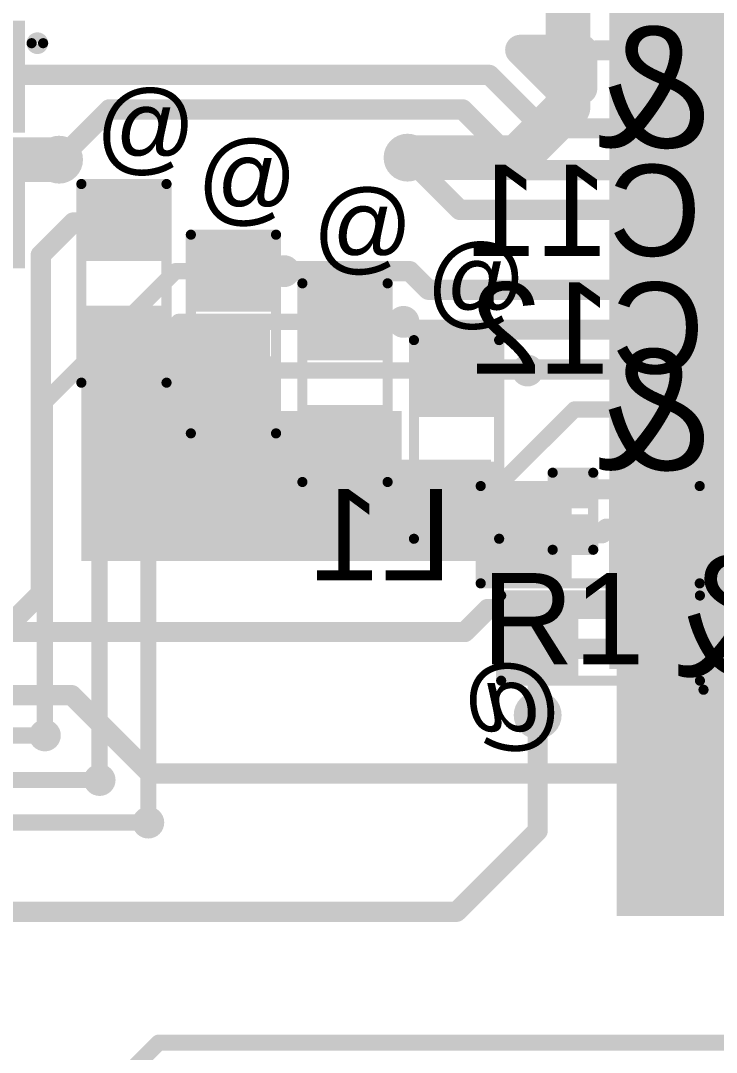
# Model space of a CAD drawing. Header units: millimetres. Extents: x -0.27 to 3.22, y -0.27 to 1.91.
# Drawn here: x 0.699 to 1.042, y 0.947 to 1.456 of the extents above; entities that cross this region are included whole.
import ezdxf

# ---------------------------------------------------------------- set-up
doc = ezdxf.new("R2010")
doc.units = ezdxf.units.MM
doc.header["$MEASUREMENT"] = 0
for name, color, linetype in [('BottomLayer', 5, 'Continuous'), ('BottomOverlay', 54, 'Continuous'), ('BottomPaste', 16, 'Continuous'), ('BottomSolder', 6, 'Continuous'), ('TopLayer', 1, 'Continuous'), ('TopOverlay', 2, 'Continuous'), ('TopPaste', 8, 'Continuous'), ('TopSolder', 216, 'Continuous'), ('ViaHoleLayer', 16, 'Continuous')]:
    doc.layers.add(name, color=color, linetype=linetype)
doc.styles.add('Arial', font='', dxfattribs={"height": 0.2})
doc.styles.get('Arial').set_extended_font_data('Arial')

# ---------------------------------------------------------------- blocks, each defined once
blk = doc.blocks.new('S3225000101040_11')
at = {"layer": 'TopLayer'}
for points in [[(-0.07087, 0.05709), (-0.01575, 0.05709), (-0.01575, 0.00984), (-0.07087, 0.00984)], [(0.01575, 0.05709), (0.07087, 0.05709), (0.07087, 0.00984), (0.01575, 0.00984)], [(-0.07087, -0.00984), (-0.01575, -0.00984), (-0.01575, -0.05709), (-0.07087, -0.05709)], [(0.01575, -0.00984), (0.07087, -0.00984), (0.07087, -0.05709), (0.01575, -0.05709)]]:
    blk.add_hatch(color=1, dxfattribs=at).paths.add_polyline_path(points)
at = {"layer": 'TopPaste'}
for points in [[(-0.07087, 0.05709), (-0.01575, 0.05709), (-0.01575, 0.00984), (-0.07087, 0.00984)], [(0.01575, 0.05709), (0.07087, 0.05709), (0.07087, 0.00984), (0.01575, 0.00984)], [(-0.07087, -0.00984), (-0.01575, -0.00984), (-0.01575, -0.05709), (-0.07087, -0.05709)], [(0.01575, -0.00984), (0.07087, -0.00984), (0.07087, -0.05709), (0.01575, -0.05709)]]:
    blk.add_hatch(color=8, dxfattribs=at).paths.add_polyline_path(points)
at = {"layer": 'TopSolder'}
for points in [[(-0.07487, 0.06109), (-0.01175, 0.06109), (-0.01175, 0.00584), (-0.07487, 0.00584)], [(0.01175, 0.06109), (0.07487, 0.06109), (0.07487, 0.00584), (0.01175, 0.00584)], [(-0.07487, -0.00584), (-0.01175, -0.00584), (-0.01175, -0.06109), (-0.07487, -0.06109)], [(0.01175, -0.00584), (0.07487, -0.00584), (0.07487, -0.06109), (0.01175, -0.06109)]]:
    blk.add_hatch(color=216, dxfattribs=at).paths.add_polyline_path(points)
at = {"layer": 'TopOverlay', "const_width": 0.005}
for points in [[(0.007, 0.051), (-0.007, 0.051)], [(-0.065, 0.002), (-0.065, -0.002)], [(0.065, 0.002), (0.065, -0.002)], [(0.007, -0.051), (-0.007, -0.051)]]:
    blk.add_lwpolyline(points, dxfattribs=at)
at = {"layer": 'TopOverlay'}
for points, const_width in [([(-0.00825, 0.051, 1), (-0.00575, 0.051, 1)], 0.0025), ([(0.00575, 0.051, 1), (0.00825, 0.051, 1)], 0.0025), ([(-0.06625, 0.002, 1), (-0.06375, 0.002, 1)], 0.0025), ([(-0.06625, -0.002, 1), (-0.06375, -0.002, 1)], 0.0025), ([(0.06375, 0.002, 1), (0.06625, 0.002, 1)], 0.0025), ([(0.06375, -0.002, 1), (0.06625, -0.002, 1)], 0.0025), ([(-0.07816, -0.05, 1), (-0.08384, -0.05, 1)], 0.005), ([(-0.08509, -0.05, 1), (-0.08259, -0.05, 1)], 0.0025), ([(-0.07941, -0.05, 1), (-0.07691, -0.05, 1)], 0.0025), ([(-0.00825, -0.051, 1), (-0.00575, -0.051, 1)], 0.0025), ([(0.00575, -0.051, 1), (0.00825, -0.051, 1)], 0.0025)]:
    blk.add_lwpolyline(points, format="xyb", close=True, dxfattribs=dict(at, const_width=const_width))
blk = doc.blocks.new('LQFP_100_18')
at = {"layer": 'TopLayer'}
for points in [[(-0.32874, 0.08465), (-0.2815, 0.08465), (-0.2815, 0.07283), (-0.32874, 0.07283)], [(-0.32874, 0.06496), (-0.2815, 0.06496), (-0.2815, 0.05315), (-0.32874, 0.05315)], [(-0.32874, 0.04528), (-0.2815, 0.04528), (-0.2815, 0.03346), (-0.32874, 0.03346)], [(-0.32874, 0.02559), (-0.2815, 0.02559), (-0.2815, 0.01378), (-0.32874, 0.01378)], [(-0.32874, 0.00591), (-0.2815, 0.00591), (-0.2815, -0.00591), (-0.32874, -0.00591)], [(-0.32874, -0.01378), (-0.2815, -0.01378), (-0.2815, -0.02559), (-0.32874, -0.02559)], [(-0.32874, -0.03346), (-0.2815, -0.03346), (-0.2815, -0.04528), (-0.32874, -0.04528)], [(-0.32874, -0.05315), (-0.2815, -0.05315), (-0.2815, -0.06496), (-0.32874, -0.06496)], [(-0.32874, -0.07283), (-0.2815, -0.07283), (-0.2815, -0.08465), (-0.32874, -0.08465)], [(-0.32874, -0.09252), (-0.2815, -0.09252), (-0.2815, -0.10433), (-0.32874, -0.10433)], [(-0.32874, -0.1122), (-0.2815, -0.1122), (-0.2815, -0.12402), (-0.32874, -0.12402)], [(-0.32874, -0.13189), (-0.2815, -0.13189), (-0.2815, -0.1437), (-0.32874, -0.1437)], [(-0.32874, -0.15157), (-0.2815, -0.15157), (-0.2815, -0.16339), (-0.32874, -0.16339)], [(-0.32874, -0.17126), (-0.2815, -0.17126), (-0.2815, -0.18307), (-0.32874, -0.18307)], [(-0.32874, -0.19094), (-0.2815, -0.19094), (-0.2815, -0.20276), (-0.32874, -0.20276)], [(-0.32874, -0.21063), (-0.2815, -0.21063), (-0.2815, -0.22244), (-0.32874, -0.22244)], [(-0.32874, -0.23031), (-0.2815, -0.23031), (-0.2815, -0.24213), (-0.32874, -0.24213)]]:
    blk.add_hatch(color=1, dxfattribs=at).paths.add_polyline_path(points)
at = {"layer": 'TopPaste'}
for points in [[(-0.32874, 0.08465), (-0.2815, 0.08465), (-0.2815, 0.07283), (-0.32874, 0.07283)], [(-0.32874, 0.06496), (-0.2815, 0.06496), (-0.2815, 0.05315), (-0.32874, 0.05315)], [(-0.32874, 0.04528), (-0.2815, 0.04528), (-0.2815, 0.03346), (-0.32874, 0.03346)], [(-0.32874, 0.02559), (-0.2815, 0.02559), (-0.2815, 0.01378), (-0.32874, 0.01378)], [(-0.32874, 0.00591), (-0.2815, 0.00591), (-0.2815, -0.00591), (-0.32874, -0.00591)], [(-0.32874, -0.01378), (-0.2815, -0.01378), (-0.2815, -0.02559), (-0.32874, -0.02559)], [(-0.32874, -0.03346), (-0.2815, -0.03346), (-0.2815, -0.04528), (-0.32874, -0.04528)], [(-0.32874, -0.05315), (-0.2815, -0.05315), (-0.2815, -0.06496), (-0.32874, -0.06496)], [(-0.32874, -0.07283), (-0.2815, -0.07283), (-0.2815, -0.08465), (-0.32874, -0.08465)], [(-0.32874, -0.09252), (-0.2815, -0.09252), (-0.2815, -0.10433), (-0.32874, -0.10433)], [(-0.32874, -0.1122), (-0.2815, -0.1122), (-0.2815, -0.12402), (-0.32874, -0.12402)], [(-0.32874, -0.13189), (-0.2815, -0.13189), (-0.2815, -0.1437), (-0.32874, -0.1437)], [(-0.32874, -0.15157), (-0.2815, -0.15157), (-0.2815, -0.16339), (-0.32874, -0.16339)], [(-0.32874, -0.17126), (-0.2815, -0.17126), (-0.2815, -0.18307), (-0.32874, -0.18307)], [(-0.32874, -0.19094), (-0.2815, -0.19094), (-0.2815, -0.20276), (-0.32874, -0.20276)], [(-0.32874, -0.21063), (-0.2815, -0.21063), (-0.2815, -0.22244), (-0.32874, -0.22244)], [(-0.32874, -0.23031), (-0.2815, -0.23031), (-0.2815, -0.24213), (-0.32874, -0.24213)]]:
    blk.add_hatch(color=8, dxfattribs=at).paths.add_polyline_path(points)
at = {"layer": 'TopSolder'}
for points in [[(-0.33274, 0.08865), (-0.2775, 0.08865), (-0.2775, 0.06883), (-0.33274, 0.06883)], [(-0.33274, 0.06896), (-0.2775, 0.06896), (-0.2775, 0.04915), (-0.33274, 0.04915)], [(-0.33274, 0.04928), (-0.2775, 0.04928), (-0.2775, 0.02946), (-0.33274, 0.02946)], [(-0.33274, 0.02959), (-0.2775, 0.02959), (-0.2775, 0.00978), (-0.33274, 0.00978)], [(-0.33274, 0.00991), (-0.2775, 0.00991), (-0.2775, -0.00991), (-0.33274, -0.00991)], [(-0.33274, -0.00978), (-0.2775, -0.00978), (-0.2775, -0.02959), (-0.33274, -0.02959)], [(-0.33274, -0.02946), (-0.2775, -0.02946), (-0.2775, -0.04928), (-0.33274, -0.04928)], [(-0.33274, -0.04915), (-0.2775, -0.04915), (-0.2775, -0.06896), (-0.33274, -0.06896)], [(-0.33274, -0.06883), (-0.2775, -0.06883), (-0.2775, -0.08865), (-0.33274, -0.08865)], [(-0.33274, -0.08852), (-0.2775, -0.08852), (-0.2775, -0.10833), (-0.33274, -0.10833)], [(-0.33274, -0.1082), (-0.2775, -0.1082), (-0.2775, -0.12802), (-0.33274, -0.12802)], [(-0.33274, -0.12789), (-0.2775, -0.12789), (-0.2775, -0.1477), (-0.33274, -0.1477)], [(-0.33274, -0.14757), (-0.2775, -0.14757), (-0.2775, -0.16739), (-0.33274, -0.16739)], [(-0.33274, -0.16726), (-0.2775, -0.16726), (-0.2775, -0.18707), (-0.33274, -0.18707)], [(-0.33274, -0.18694), (-0.2775, -0.18694), (-0.2775, -0.20676), (-0.33274, -0.20676)], [(-0.33274, -0.20663), (-0.2775, -0.20663), (-0.2775, -0.22644), (-0.33274, -0.22644)], [(-0.33274, -0.22631), (-0.2775, -0.22631), (-0.2775, -0.24613), (-0.33274, -0.24613)]]:
    blk.add_hatch(color=216, dxfattribs=at).paths.add_polyline_path(points)
at = {"layer": 'TopOverlay', "const_width": 0.005}
blk.add_lwpolyline([(-0.28634, -0.25634), (-0.25634, -0.28634)], dxfattribs=at)
at = {"layer": 'TopOverlay', "const_width": 0.0025}
blk.add_lwpolyline([(-0.28759, -0.25634, 1), (-0.28509, -0.25634, 1)], format="xyb", close=True, dxfattribs=at)
blk = doc.blocks.new('R__0603_43')
at = {"layer": 'TopLayer'}
for points in [[(-0.015, 0.0175), (-0.015, -0.0175), (-0.045, -0.0175), (-0.045, 0.0175)], [(0.045, 0.0175), (0.045, -0.0175), (0.015, -0.0175), (0.015, 0.0175)]]:
    blk.add_hatch(color=1, dxfattribs=at).paths.add_polyline_path(points)
at = {"layer": 'TopPaste'}
for points in [[(-0.015, 0.0175), (-0.015, -0.0175), (-0.045, -0.0175), (-0.045, 0.0175)], [(0.045, 0.0175), (0.045, -0.0175), (0.015, -0.0175), (0.015, 0.0175)]]:
    blk.add_hatch(color=8, dxfattribs=at).paths.add_polyline_path(points)
at = {"layer": 'TopSolder'}
for points in [[(-0.011, 0.0215), (-0.011, -0.0215), (-0.049, -0.0215), (-0.049, 0.0215)], [(0.049, 0.0215), (0.049, -0.0215), (0.011, -0.0215), (0.011, 0.0215)]]:
    blk.add_hatch(color=216, dxfattribs=at).paths.add_polyline_path(points)
at = {"layer": 'TopOverlay', "const_width": 0.005}
for points in [[(0.049, 0.021), (-0.049, 0.021)], [(-0.049, -0.021), (-0.049, 0.021)], [(0.049, -0.021), (0.049, 0.021)], [(0.049, -0.021), (-0.049, -0.021)]]:
    blk.add_lwpolyline(points, dxfattribs=at)
at = {"layer": 'TopOverlay', "const_width": 0.0025}
for points in [[(-0.05025, 0.021, 1), (-0.04775, 0.021, 1)], [(-0.05025, 0.021, 1), (-0.04775, 0.021, 1)], [(0.04775, 0.021, 1), (0.05025, 0.021, 1)], [(0.04775, 0.021, 1), (0.05025, 0.021, 1)], [(-0.05025, -0.021, 1), (-0.04775, -0.021, 1)], [(-0.05025, -0.021, 1), (-0.04775, -0.021, 1)], [(0.04775, -0.021, 1), (0.05025, -0.021, 1)], [(0.04775, -0.021, 1), (0.05025, -0.021, 1)]]:
    blk.add_lwpolyline(points, format="xyb", close=True, dxfattribs=at)
blk = doc.blocks.new('R__0603_44')
at = {"layer": 'TopLayer'}
for points in [[(-0.015, 0.0175), (-0.015, -0.0175), (-0.045, -0.0175), (-0.045, 0.0175)], [(0.045, 0.0175), (0.045, -0.0175), (0.015, -0.0175), (0.015, 0.0175)]]:
    blk.add_hatch(color=1, dxfattribs=at).paths.add_polyline_path(points)
at = {"layer": 'TopPaste'}
for points in [[(-0.015, 0.0175), (-0.015, -0.0175), (-0.045, -0.0175), (-0.045, 0.0175)], [(0.045, 0.0175), (0.045, -0.0175), (0.015, -0.0175), (0.015, 0.0175)]]:
    blk.add_hatch(color=8, dxfattribs=at).paths.add_polyline_path(points)
at = {"layer": 'TopSolder'}
for points in [[(-0.011, 0.0215), (-0.011, -0.0215), (-0.049, -0.0215), (-0.049, 0.0215)], [(0.049, 0.0215), (0.049, -0.0215), (0.011, -0.0215), (0.011, 0.0215)]]:
    blk.add_hatch(color=216, dxfattribs=at).paths.add_polyline_path(points)
at = {"layer": 'TopOverlay', "const_width": 0.005}
for points in [[(0.049, 0.021), (-0.049, 0.021)], [(-0.049, -0.021), (-0.049, 0.021)], [(0.049, -0.021), (0.049, 0.021)], [(0.049, -0.021), (-0.049, -0.021)]]:
    blk.add_lwpolyline(points, dxfattribs=at)
at = {"layer": 'TopOverlay', "const_width": 0.0025}
for points in [[(-0.05025, 0.021, 1), (-0.04775, 0.021, 1)], [(-0.05025, 0.021, 1), (-0.04775, 0.021, 1)], [(0.04775, 0.021, 1), (0.05025, 0.021, 1)], [(0.04775, 0.021, 1), (0.05025, 0.021, 1)], [(-0.05025, -0.021, 1), (-0.04775, -0.021, 1)], [(-0.05025, -0.021, 1), (-0.04775, -0.021, 1)], [(0.04775, -0.021, 1), (0.05025, -0.021, 1)], [(0.04775, -0.021, 1), (0.05025, -0.021, 1)]]:
    blk.add_lwpolyline(points, format="xyb", close=True, dxfattribs=at)
blk = doc.blocks.new('R__0603_45')
at = {"layer": 'TopLayer'}
for points in [[(-0.015, 0.0175), (-0.015, -0.0175), (-0.045, -0.0175), (-0.045, 0.0175)], [(0.045, 0.0175), (0.045, -0.0175), (0.015, -0.0175), (0.015, 0.0175)]]:
    blk.add_hatch(color=1, dxfattribs=at).paths.add_polyline_path(points)
at = {"layer": 'TopPaste'}
for points in [[(-0.015, 0.0175), (-0.015, -0.0175), (-0.045, -0.0175), (-0.045, 0.0175)], [(0.045, 0.0175), (0.045, -0.0175), (0.015, -0.0175), (0.015, 0.0175)]]:
    blk.add_hatch(color=8, dxfattribs=at).paths.add_polyline_path(points)
at = {"layer": 'TopSolder'}
for points in [[(-0.011, 0.0215), (-0.011, -0.0215), (-0.049, -0.0215), (-0.049, 0.0215)], [(0.049, 0.0215), (0.049, -0.0215), (0.011, -0.0215), (0.011, 0.0215)]]:
    blk.add_hatch(color=216, dxfattribs=at).paths.add_polyline_path(points)
at = {"layer": 'TopOverlay', "const_width": 0.005}
for points in [[(0.049, 0.021), (-0.049, 0.021)], [(-0.049, -0.021), (-0.049, 0.021)], [(0.049, -0.021), (0.049, 0.021)], [(0.049, -0.021), (-0.049, -0.021)]]:
    blk.add_lwpolyline(points, dxfattribs=at)
at = {"layer": 'TopOverlay', "const_width": 0.0025}
for points in [[(-0.05025, 0.021, 1), (-0.04775, 0.021, 1)], [(-0.05025, 0.021, 1), (-0.04775, 0.021, 1)], [(0.04775, 0.021, 1), (0.05025, 0.021, 1)], [(0.04775, 0.021, 1), (0.05025, 0.021, 1)], [(-0.05025, -0.021, 1), (-0.04775, -0.021, 1)], [(-0.05025, -0.021, 1), (-0.04775, -0.021, 1)], [(0.04775, -0.021, 1), (0.05025, -0.021, 1)], [(0.04775, -0.021, 1), (0.05025, -0.021, 1)]]:
    blk.add_lwpolyline(points, format="xyb", close=True, dxfattribs=at)
blk = doc.blocks.new('R__0603_46')
at = {"layer": 'TopLayer'}
for points in [[(-0.015, 0.0175), (-0.015, -0.0175), (-0.045, -0.0175), (-0.045, 0.0175)], [(0.045, 0.0175), (0.045, -0.0175), (0.015, -0.0175), (0.015, 0.0175)]]:
    blk.add_hatch(color=1, dxfattribs=at).paths.add_polyline_path(points)
at = {"layer": 'TopPaste'}
for points in [[(-0.015, 0.0175), (-0.015, -0.0175), (-0.045, -0.0175), (-0.045, 0.0175)], [(0.045, 0.0175), (0.045, -0.0175), (0.015, -0.0175), (0.015, 0.0175)]]:
    blk.add_hatch(color=8, dxfattribs=at).paths.add_polyline_path(points)
at = {"layer": 'TopSolder'}
for points in [[(-0.011, 0.0215), (-0.011, -0.0215), (-0.049, -0.0215), (-0.049, 0.0215)], [(0.049, 0.0215), (0.049, -0.0215), (0.011, -0.0215), (0.011, 0.0215)]]:
    blk.add_hatch(color=216, dxfattribs=at).paths.add_polyline_path(points)
at = {"layer": 'TopOverlay', "const_width": 0.005}
for points in [[(0.049, 0.021), (-0.049, 0.021)], [(-0.049, -0.021), (-0.049, 0.021)], [(0.049, -0.021), (0.049, 0.021)], [(0.049, -0.021), (-0.049, -0.021)]]:
    blk.add_lwpolyline(points, dxfattribs=at)
at = {"layer": 'TopOverlay', "const_width": 0.0025}
for points in [[(-0.05025, 0.021, 1), (-0.04775, 0.021, 1)], [(-0.05025, 0.021, 1), (-0.04775, 0.021, 1)], [(0.04775, 0.021, 1), (0.05025, 0.021, 1)], [(0.04775, 0.021, 1), (0.05025, 0.021, 1)], [(-0.05025, -0.021, 1), (-0.04775, -0.021, 1)], [(-0.05025, -0.021, 1), (-0.04775, -0.021, 1)], [(0.04775, -0.021, 1), (0.05025, -0.021, 1)], [(0.04775, -0.021, 1), (0.05025, -0.021, 1)]]:
    blk.add_lwpolyline(points, format="xyb", close=True, dxfattribs=at)
blk = doc.blocks.new('R__0603_B_115')
at = {"layer": 'BottomLayer'}
for points in [[(-0.045, -0.0175), (-0.045, 0.0175), (-0.015, 0.0175), (-0.015, -0.0175)], [(0.015, -0.0175), (0.015, 0.0175), (0.045, 0.0175), (0.045, -0.0175)]]:
    blk.add_hatch(color=5, dxfattribs=at).paths.add_polyline_path(points)
at = {"layer": 'BottomPaste'}
for points in [[(-0.045, -0.0175), (-0.045, 0.0175), (-0.015, 0.0175), (-0.015, -0.0175)], [(0.015, -0.0175), (0.015, 0.0175), (0.045, 0.0175), (0.045, -0.0175)]]:
    blk.add_hatch(color=16, dxfattribs=at).paths.add_polyline_path(points)
at = {"layer": 'BottomSolder'}
for points in [[(-0.049, -0.0215), (-0.049, 0.0215), (-0.011, 0.0215), (-0.011, -0.0215)], [(0.011, -0.0215), (0.011, 0.0215), (0.049, 0.0215), (0.049, -0.0215)]]:
    blk.add_hatch(color=6, dxfattribs=at).paths.add_polyline_path(points)
at = {"layer": 'BottomOverlay', "const_width": 0.005}
for points in [[(-0.049, 0.021), (0.049, 0.021)], [(-0.049, -0.021), (-0.049, 0.021)], [(0.049, -0.021), (0.049, 0.021)], [(-0.049, -0.021), (0.049, -0.021)]]:
    blk.add_lwpolyline(points, dxfattribs=at)
at = {"layer": 'BottomOverlay', "const_width": 0.0025}
for points in [[(-0.05025, 0.021, 1), (-0.04775, 0.021, 1)], [(-0.05025, 0.021, 1), (-0.04775, 0.021, 1)], [(0.04775, 0.021, 1), (0.05025, 0.021, 1)], [(0.04775, 0.021, 1), (0.05025, 0.021, 1)], [(-0.05025, -0.021, 1), (-0.04775, -0.021, 1)], [(-0.05025, -0.021, 1), (-0.04775, -0.021, 1)], [(0.04775, -0.021, 1), (0.05025, -0.021, 1)], [(0.04775, -0.021, 1), (0.05025, -0.021, 1)]]:
    blk.add_lwpolyline(points, format="xyb", close=True, dxfattribs=at)
blk = doc.blocks.new('R___0201_155')
at = {"layer": 'TopLayer'}
for points in [[(-0.01614, 0.00728), (-0.00551, 0.00728), (-0.00551, -0.00728), (-0.01614, -0.00728)], [(0.00551, 0.00728), (0.01614, 0.00728), (0.01614, -0.00728), (0.00551, -0.00728)]]:
    blk.add_hatch(color=1, dxfattribs=at).paths.add_polyline_path(points)
at = {"layer": 'TopPaste'}
for points in [[(-0.01614, 0.00728), (-0.00551, 0.00728), (-0.00551, -0.00728), (-0.01614, -0.00728)], [(0.00551, 0.00728), (0.01614, 0.00728), (0.01614, -0.00728), (0.00551, -0.00728)]]:
    blk.add_hatch(color=8, dxfattribs=at).paths.add_polyline_path(points)
at = {"layer": 'TopSolder'}
for points in [[(-0.02014, 0.01128), (-0.00151, 0.01128), (-0.00151, -0.01128), (-0.02014, -0.01128)], [(0.00151, 0.01128), (0.02014, 0.01128), (0.02014, -0.01128), (0.00151, -0.01128)]]:
    blk.add_hatch(color=216, dxfattribs=at).paths.add_polyline_path(points)
at = {"layer": 'TopOverlay', "const_width": 0.005}
for points in [[(-0.019, -0.01), (-0.019, 0.01)], [(0.019, 0.01), (-0.019, 0.01)], [(0.019, -0.01), (0.019, 0.01)], [(0.019, -0.01), (-0.019, -0.01)]]:
    blk.add_lwpolyline(points, dxfattribs=at)
at = {"layer": 'TopOverlay', "const_width": 0.0025}
for points in [[(-0.02025, 0.01, 1), (-0.01775, 0.01, 1)], [(-0.02025, 0.01, 1), (-0.01775, 0.01, 1)], [(0.01775, 0.01, 1), (0.02025, 0.01, 1)], [(0.01775, 0.01, 1), (0.02025, 0.01, 1)], [(-0.02025, -0.01, 1), (-0.01775, -0.01, 1)], [(-0.02025, -0.01, 1), (-0.01775, -0.01, 1)], [(0.01775, -0.01, 1), (0.02025, -0.01, 1)], [(0.01775, -0.01, 1), (0.02025, -0.01, 1)]]:
    blk.add_lwpolyline(points, format="xyb", close=True, dxfattribs=at)
blk = doc.blocks.new('IND_0603_B_159')
at = {"layer": 'BottomLayer'}
for points in [[(-0.04862, 0.01909), (-0.01319, 0.01909), (-0.01319, -0.01909), (-0.04862, -0.01909)], [(0.01319, 0.01909), (0.04862, 0.01909), (0.04862, -0.01909), (0.01319, -0.01909)]]:
    blk.add_hatch(color=5, dxfattribs=at).paths.add_polyline_path(points)
at = {"layer": 'BottomPaste'}
for points in [[(-0.04862, 0.01909), (-0.01319, 0.01909), (-0.01319, -0.01909), (-0.04862, -0.01909)], [(0.01319, 0.01909), (0.04862, 0.01909), (0.04862, -0.01909), (0.01319, -0.01909)]]:
    blk.add_hatch(color=16, dxfattribs=at).paths.add_polyline_path(points)
at = {"layer": 'BottomSolder'}
for points in [[(-0.05262, 0.02309), (-0.00919, 0.02309), (-0.00919, -0.02309), (-0.05262, -0.02309)], [(0.00919, 0.02309), (0.05262, 0.02309), (0.05262, -0.02309), (0.00919, -0.02309)]]:
    blk.add_hatch(color=6, dxfattribs=at).paths.add_polyline_path(points)
at = {"layer": 'BottomOverlay', "const_width": 0.005}
for points in [[(-0.054, 0.024), (-0.054, -0.024)], [(0.054, 0.024), (-0.054, 0.024)], [(0.054, 0.024), (0.054, -0.024)], [(0.054, -0.024), (-0.054, -0.024)]]:
    blk.add_lwpolyline(points, dxfattribs=at)
at = {"layer": 'BottomOverlay', "const_width": 0.0025}
for points in [[(-0.05525, 0.024, 1), (-0.05275, 0.024, 1)], [(-0.05525, 0.024, 1), (-0.05275, 0.024, 1)], [(0.05275, 0.024, 1), (0.05525, 0.024, 1)], [(0.05275, 0.024, 1), (0.05525, 0.024, 1)], [(-0.05525, -0.024, 1), (-0.05275, -0.024, 1)], [(-0.05525, -0.024, 1), (-0.05275, -0.024, 1)], [(0.05275, -0.024, 1), (0.05525, -0.024, 1)], [(0.05275, -0.024, 1), (0.05525, -0.024, 1)]]:
    blk.add_lwpolyline(points, format="xyb", close=True, dxfattribs=at)

msp = doc.modelspace()

# ---------------------------------------------------------------- hatches: boundary and pattern name
at = {"layer": 'BottomLayer'}
msp.add_hatch(color=5, dxfattribs=at).paths.add_polyline_path([(0.993, 1.014), (1.081, 1.014), (1.081, 1.695), (0.993, 1.695)])
h = msp.add_hatch(color=5, dxfattribs=at)
edge = h.paths.add_edge_path()
edge.add_arc((0.88984, 1.388), 0.01181, 0, 360)
h = msp.add_hatch(color=5, dxfattribs=at)
edge = h.paths.add_edge_path()
edge.add_arc((0.718, 1.387), 0.01181, 0, 360)
h = msp.add_hatch(color=5, dxfattribs=at)
edge = h.paths.add_edge_path()
edge.add_arc((0.829, 1.332), 0.00787, 0, 360)
h = msp.add_hatch(color=5, dxfattribs=at)
edge = h.paths.add_edge_path()
edge.add_arc((0.88783, 1.307), 0.00787, 0, 360)
h = msp.add_hatch(color=5, dxfattribs=at)
edge = h.paths.add_edge_path()
edge.add_arc((0.949, 1.283), 0.00787, 0, 360)
h = msp.add_hatch(color=5, dxfattribs=at)
edge = h.paths.add_edge_path()
edge.add_arc((0.95055, 1.20143), 0.01181, 0, 360)
h = msp.add_hatch(color=5, dxfattribs=at)
edge = h.paths.add_edge_path()
edge.add_arc((0.954, 1.113), 0.01181, 0, 360)
h = msp.add_hatch(color=5, dxfattribs=at)
edge = h.paths.add_edge_path()
edge.add_arc((0.711, 1.103), 0.00787, 0, 360)
h = msp.add_hatch(color=5, dxfattribs=at)
edge = h.paths.add_edge_path()
edge.add_arc((0.738, 1.081), 0.00787, 0, 360)
h = msp.add_hatch(color=5, dxfattribs=at)
edge = h.paths.add_edge_path()
edge.add_arc((0.762, 1.06), 0.00787, 0, 360)
at = {"layer": 'TopLayer'}
h = msp.add_hatch(color=1, dxfattribs=at)
edge = h.paths.add_edge_path()
edge.add_arc((0.88984, 1.388), 0.01181, 0, 360)
h = msp.add_hatch(color=1, dxfattribs=at)
edge = h.paths.add_edge_path()
edge.add_arc((0.718, 1.387), 0.01181, 0, 360)
h = msp.add_hatch(color=1, dxfattribs=at)
edge = h.paths.add_edge_path()
edge.add_arc((0.829, 1.332), 0.00787, 0, 360)
h = msp.add_hatch(color=1, dxfattribs=at)
edge = h.paths.add_edge_path()
edge.add_arc((0.88783, 1.307), 0.00787, 0, 360)
for points in [[(0.729, 1.238), (0.822, 1.238), (0.822, 1.309), (0.729, 1.309)], [(0.729, 1.216), (0.887, 1.216), (0.887, 1.263), (0.729, 1.263)], [(0.729, 1.189), (0.931, 1.189), (0.931, 1.239), (0.729, 1.239)]]:
    msp.add_hatch(color=1, dxfattribs=at).paths.add_polyline_path(points)
h = msp.add_hatch(color=1, dxfattribs=at)
edge = h.paths.add_edge_path()
edge.add_arc((0.949, 1.283), 0.00787, 0, 360)
h = msp.add_hatch(color=1, dxfattribs=at)
edge = h.paths.add_edge_path()
edge.add_arc((0.95055, 1.20143), 0.01181, 0, 360)
h = msp.add_hatch(color=1, dxfattribs=at)
edge = h.paths.add_edge_path()
edge.add_arc((0.954, 1.113), 0.01181, 0, 360)
h = msp.add_hatch(color=1, dxfattribs=at)
edge = h.paths.add_edge_path()
edge.add_arc((0.711, 1.103), 0.00787, 0, 360)
h = msp.add_hatch(color=1, dxfattribs=at)
edge = h.paths.add_edge_path()
edge.add_arc((0.738, 1.081), 0.00787, 0, 360)
h = msp.add_hatch(color=1, dxfattribs=at)
edge = h.paths.add_edge_path()
edge.add_arc((0.762, 1.06), 0.00787, 0, 360)
at = {"layer": 'ViaHoleLayer'}
h = msp.add_hatch(color=16, dxfattribs=at)
edge = h.paths.add_edge_path()
edge.add_arc((0.718, 1.387), 0.00591, 0, 360)
h = msp.add_hatch(color=16, dxfattribs=at)
edge = h.paths.add_edge_path()
edge.add_arc((0.88984, 1.388), 0.00591, 0, 360)
h = msp.add_hatch(color=16, dxfattribs=at)
edge = h.paths.add_edge_path()
edge.add_arc((0.829, 1.332), 0.00394, 0, 360)
h = msp.add_hatch(color=16, dxfattribs=at)
edge = h.paths.add_edge_path()
edge.add_arc((0.88783, 1.307), 0.00394, 0, 360)
h = msp.add_hatch(color=16, dxfattribs=at)
edge = h.paths.add_edge_path()
edge.add_arc((0.949, 1.283), 0.00394, 0, 360)
h = msp.add_hatch(color=16, dxfattribs=at)
edge = h.paths.add_edge_path()
edge.add_arc((0.95055, 1.20143), 0.00591, 0, 360)
h = msp.add_hatch(color=16, dxfattribs=at)
edge = h.paths.add_edge_path()
edge.add_arc((0.954, 1.113), 0.00591, 0, 360)
h = msp.add_hatch(color=16, dxfattribs=at)
edge = h.paths.add_edge_path()
edge.add_arc((0.711, 1.103), 0.00394, 0, 360)
h = msp.add_hatch(color=16, dxfattribs=at)
edge = h.paths.add_edge_path()
edge.add_arc((0.738, 1.081), 0.00394, 0, 360)
h = msp.add_hatch(color=16, dxfattribs=at)
edge = h.paths.add_edge_path()
edge.add_arc((0.762, 1.06), 0.00394, 0, 360)

# ---------------------------------------------------------------- linework, layer by layer
at = {"layer": 'BottomLayer'}
for points, const_width in [([(0.969, 1.413), (0.969, 1.69211)], 0.022), ([(0.944, 1.388), (0.969, 1.413)], 0.022), ([(0.67044, 1.387), (0.718, 1.387)], 0.022), ([(0.88984, 1.388), (0.944, 1.388)], 0.022), ([(0.711, 1.26761), (0.77539, 1.332)], 0.008), ([(0.77539, 1.332), (0.829, 1.332)], 0.008), ([(0.738, 1.268), (0.777, 1.307)], 0.008), ([(0.777, 1.307), (0.88783, 1.307)], 0.008), ([(0.762, 1.262), (0.783, 1.283)], 0.008), ([(0.783, 1.283), (0.949, 1.283)], 0.008), ([(0.711, 1.103), (0.711, 1.26761)], 0.008), ([(0.738, 1.081), (0.738, 1.268)], 0.008), ([(0.762, 1.06), (0.762, 1.262)], 0.008), ([(0.95431, 1.15031), (0.955, 1.151)], 0.022), ([(0.95431, 1.11331), (0.95431, 1.15031)], 0.01), ([(0.954, 1.113), (0.95431, 1.11331)], 0.022), ([(0.954, 1.056), (0.954, 1.113)], 0.01), ([(0.914, 1.016), (0.954, 1.056)], 0.01), ([(0.592, 1.016), (0.914, 1.016)], 0.01), ([(0.711, 0.89528), (0.76716, 0.95144)], 0.008), ([(0.76716, 0.95144), (1.21856, 0.95144)], 0.008)]:
    msp.add_lwpolyline(points, dxfattribs=dict(at, const_width=const_width))
for points, const_width in [([(0.9635, 1.413, 1), (0.9745, 1.413, 1)], 0.011), ([(0.9635, 1.413, 1), (0.9745, 1.413, 1)], 0.011), ([(0.7125, 1.387, 1), (0.7235, 1.387, 1)], 0.011), ([(0.88434, 1.388, 1), (0.89534, 1.388, 1)], 0.011), ([(0.9385, 1.388, 1), (0.9495, 1.388, 1)], 0.011), ([(0.9385, 1.388, 1), (0.9495, 1.388, 1)], 0.011), ([(0.77339, 1.332, 1), (0.77739, 1.332, 1)], 0.004), ([(0.77339, 1.332, 1), (0.77739, 1.332, 1)], 0.004), ([(0.827, 1.332, 1), (0.831, 1.332, 1)], 0.004), ([(0.775, 1.307, 1), (0.779, 1.307, 1)], 0.004), ([(0.775, 1.307, 1), (0.779, 1.307, 1)], 0.004), ([(0.88583, 1.307, 1), (0.88983, 1.307, 1)], 0.004), ([(0.781, 1.283, 1), (0.785, 1.283, 1)], 0.004), ([(0.781, 1.283, 1), (0.785, 1.283, 1)], 0.004), ([(0.947, 1.283, 1), (0.951, 1.283, 1)], 0.004), ([(0.709, 1.26761, 1), (0.713, 1.26761, 1)], 0.004), ([(0.709, 1.26761, 1), (0.713, 1.26761, 1)], 0.004), ([(0.736, 1.268, 1), (0.74, 1.268, 1)], 0.004), ([(0.736, 1.268, 1), (0.74, 1.268, 1)], 0.004), ([(0.76, 1.262, 1), (0.764, 1.262, 1)], 0.004), ([(0.76, 1.262, 1), (0.764, 1.262, 1)], 0.004), ([(0.94881, 1.15031, 1), (0.95981, 1.15031, 1)], 0.011), ([(0.9495, 1.151, 1), (0.9605, 1.151, 1)], 0.011), ([(0.95181, 1.15031, 1), (0.95681, 1.15031, 1)], 0.005), ([(0.9485, 1.113, 1), (0.9595, 1.113, 1)], 0.011), ([(0.94881, 1.11331, 1), (0.95981, 1.11331, 1)], 0.011), ([(0.9515, 1.113, 1), (0.9565, 1.113, 1)], 0.005), ([(0.95181, 1.11331, 1), (0.95681, 1.11331, 1)], 0.005), ([(0.709, 1.103, 1), (0.713, 1.103, 1)], 0.004), ([(0.736, 1.081, 1), (0.74, 1.081, 1)], 0.004), ([(0.76, 1.06, 1), (0.764, 1.06, 1)], 0.004), ([(0.9515, 1.056, 1), (0.9565, 1.056, 1)], 0.005), ([(0.9515, 1.056, 1), (0.9565, 1.056, 1)], 0.005), ([(0.9115, 1.016, 1), (0.9165, 1.016, 1)], 0.005), ([(0.9115, 1.016, 1), (0.9165, 1.016, 1)], 0.005), ([(0.76516, 0.95144, 1), (0.76916, 0.95144, 1)], 0.004), ([(0.76516, 0.95144, 1), (0.76916, 0.95144, 1)], 0.004)]:
    msp.add_lwpolyline(points, format="xyb", close=True, dxfattribs=dict(at, const_width=const_width))
at = {"layer": 'TopLayer'}
for points, const_width in [([(0.94546, 1.44112), (0.97587, 1.44112)], 0.015), ([(0.94546, 1.44112), (0.9646, 1.42197)], 0.015), ([(0.95342, 1.43316), (0.96138, 1.44112)], 0.015), ([(0.96075, 1.44112), (0.97587, 1.426)], 0.015), ([(0.97587, 1.42197), (0.97587, 1.44112)], 0.015), ([(0.98337, 1.44094), (1.01699, 1.44094)], 0.01), ([(1.01699, 1.44094), (1.16891, 1.44094)], 0.01), ([(0.6705, 1.42881), (0.93019, 1.42881)], 0.01), ([(0.93019, 1.42881), (0.95653, 1.40247)], 0.01), ([(0.97051, 1.42197), (0.97587, 1.42733)], 0.015), ([(0.9646, 1.42197), (0.97587, 1.42197)], 0.015), ([(1.01699, 1.42125), (1.05918, 1.42125)], 0.008), ([(0.718, 1.387), (0.74281, 1.41181)], 0.01), ([(0.74281, 1.41181), (0.91692, 1.41181)], 0.01), ([(0.91692, 1.41181), (0.94685, 1.38188)], 0.01), ([(0.95653, 1.40247), (1.01609, 1.40247)], 0.01), ([(1.01609, 1.40247), (1.01699, 1.40157)], 0.01), ([(0.88984, 1.388), (0.91565, 1.3622)], 0.01), ([(0.94685, 1.38188), (1.01699, 1.38188)], 0.01), ([(0.761, 1.35819), (0.7625, 1.35969)], 0.01), ([(0.91565, 1.3622), (1.01699, 1.3622)], 0.01), ([(0.709, 1.34), (0.725, 1.356)], 0.01), ([(0.725, 1.356), (0.75, 1.356)], 0.01), ([(0.761, 1.354), (0.761, 1.35819)], 0.01), ([(0.709, 1.173), (0.709, 1.34)], 0.01), ([(0.814, 1.332), (0.829, 1.332)], 0.01), ([(0.829, 1.332), (0.89094, 1.332)], 0.01), ([(0.89094, 1.332), (0.90011, 1.32283)], 0.01), ([(0.90011, 1.32283), (1.01699, 1.32283)], 0.01), ([(0.864, 1.307), (0.88783, 1.307)], 0.01), ([(0.88783, 1.307), (0.88939, 1.307)], 0.01), ([(0.88939, 1.307), (0.89325, 1.30314)], 0.01), ([(0.89325, 1.30314), (1.01699, 1.30314)], 0.01), ([(0.914, 1.279), (0.91846, 1.28346)], 0.01), ([(0.91846, 1.28346), (1.01699, 1.28346)], 0.01), ([(0.953, 1.24467), (0.9721, 1.26377)], 0.008), ([(0.9721, 1.26377), (1.01699, 1.26377)], 0.008), ([(1.01699, 1.26377), (1.05918, 1.26377)], 0.008), ([(0.93833, 1.23), (0.953, 1.24467)], 0.008), ([(0.953, 1.24467), (0.953, 1.24467)], 0.008), ([(1.01699, 1.24409), (1.16891, 1.24409)], 0.01), ([(0.914, 1.219), (0.925, 1.23)], 0.008), ([(0.925, 1.23), (0.93833, 1.23)], 0.008), ([(0.97139, 1.2244), (1.01699, 1.2244)], 0.01), ([(0.95055, 1.20143), (0.95155, 1.20243)], 0.01), ([(0.95155, 1.20243), (0.97108, 1.20243)], 0.01), ([(0.97108, 1.20243), (0.97139, 1.20275)], 0.01), ([(0.97139, 1.20275), (0.98575, 1.20275)], 0.01), ([(0.98575, 1.20275), (0.988, 1.205)], 0.01), ([(0.988, 1.205), (1.01671, 1.205)], 0.01), ([(1.01671, 1.205), (1.01699, 1.20472)], 0.01), ([(0.69, 1.154), (0.709, 1.173)], 0.01), ([(1.00619, 1.08419), (1.095, 1.173)], 0.01), ([(0.918, 1.154), (0.92935, 1.16535)], 0.01), ([(0.92935, 1.16535), (1.01699, 1.16535)], 0.01), ([(0.69, 1.154), (0.918, 1.154)], 0.01), ([(0.95414, 1.1398), (0.96, 1.14566)], 0.01), ([(0.96, 1.14566), (1.01699, 1.14566)], 0.01), ([(0.95414, 1.11314), (0.95414, 1.1398)], 0.01), ([(0.36302, 1.12287), (0.72423, 1.12287)], 0.01), ([(0.72423, 1.12287), (0.76292, 1.08419)], 0.01), ([(0.448, 1.103), (0.711, 1.103)], 0.008), ([(0.76292, 1.08419), (1.00619, 1.08419)], 0.01), ([(0.429, 1.081), (0.738, 1.081)], 0.008), ([(0.41013, 1.06), (0.762, 1.06)], 0.008)]:
    msp.add_lwpolyline(points, dxfattribs=dict(at, const_width=const_width))
for points, const_width in [([(0.94171, 1.44112, 1), (0.94921, 1.44112, 1)], 0.0075), ([(0.94171, 1.44112, 1), (0.94921, 1.44112, 1)], 0.0075), ([(0.957, 1.44112, 1), (0.9645, 1.44112, 1)], 0.0075), ([(0.95763, 1.44112, 1), (0.96513, 1.44112, 1)], 0.0075), ([(0.97212, 1.44112, 1), (0.97962, 1.44112, 1)], 0.0075), ([(0.97212, 1.44112, 1), (0.97962, 1.44112, 1)], 0.0075), ([(0.98087, 1.44094, 1), (0.98587, 1.44094, 1)], 0.005), ([(1.01449, 1.44094, 1), (1.01949, 1.44094, 1)], 0.005), ([(1.01449, 1.44094, 1), (1.01949, 1.44094, 1)], 0.005), ([(0.94967, 1.43316, 1), (0.95717, 1.43316, 1)], 0.0075), ([(0.92769, 1.42881, 1), (0.93269, 1.42881, 1)], 0.005), ([(0.92769, 1.42881, 1), (0.93269, 1.42881, 1)], 0.005), ([(0.97212, 1.42733, 1), (0.97962, 1.42733, 1)], 0.0075), ([(0.97212, 1.426, 1), (0.97962, 1.426, 1)], 0.0075), ([(0.96085, 1.42197, 1), (0.96835, 1.42197, 1)], 0.0075), ([(0.96085, 1.42197, 1), (0.96835, 1.42197, 1)], 0.0075), ([(0.96676, 1.42197, 1), (0.97426, 1.42197, 1)], 0.0075), ([(0.97212, 1.42197, 1), (0.97962, 1.42197, 1)], 0.0075), ([(0.97212, 1.42197, 1), (0.97962, 1.42197, 1)], 0.0075), ([(1.01499, 1.42125, 1), (1.01899, 1.42125, 1)], 0.004), ([(0.74031, 1.41181, 1), (0.74531, 1.41181, 1)], 0.005), ([(0.74031, 1.41181, 1), (0.74531, 1.41181, 1)], 0.005), ([(0.91442, 1.41181, 1), (0.91942, 1.41181, 1)], 0.005), ([(0.91442, 1.41181, 1), (0.91942, 1.41181, 1)], 0.005), ([(0.95403, 1.40247, 1), (0.95903, 1.40247, 1)], 0.005), ([(0.95403, 1.40247, 1), (0.95903, 1.40247, 1)], 0.005), ([(1.01359, 1.40247, 1), (1.01859, 1.40247, 1)], 0.005), ([(1.01359, 1.40247, 1), (1.01859, 1.40247, 1)], 0.005), ([(1.01449, 1.40157, 1), (1.01949, 1.40157, 1)], 0.005), ([(0.7155, 1.387, 1), (0.7205, 1.387, 1)], 0.005), ([(0.88734, 1.388, 1), (0.89234, 1.388, 1)], 0.005), ([(0.94435, 1.38188, 1), (0.94935, 1.38188, 1)], 0.005), ([(0.94435, 1.38188, 1), (0.94935, 1.38188, 1)], 0.005), ([(1.01449, 1.38188, 1), (1.01949, 1.38188, 1)], 0.005), ([(0.76, 1.35969, 1), (0.765, 1.35969, 1)], 0.005), ([(0.91315, 1.3622, 1), (0.91815, 1.3622, 1)], 0.005), ([(0.91315, 1.3622, 1), (0.91815, 1.3622, 1)], 0.005), ([(1.01449, 1.3622, 1), (1.01949, 1.3622, 1)], 0.005), ([(0.7225, 1.356, 1), (0.7275, 1.356, 1)], 0.005), ([(0.7225, 1.356, 1), (0.7275, 1.356, 1)], 0.005), ([(0.7475, 1.356, 1), (0.7525, 1.356, 1)], 0.005), ([(0.7585, 1.35819, 1), (0.7635, 1.35819, 1)], 0.005), ([(0.7585, 1.35819, 1), (0.7635, 1.35819, 1)], 0.005), ([(0.7585, 1.354, 1), (0.7635, 1.354, 1)], 0.005), ([(0.7065, 1.34, 1), (0.7115, 1.34, 1)], 0.005), ([(0.7065, 1.34, 1), (0.7115, 1.34, 1)], 0.005), ([(0.8115, 1.332, 1), (0.8165, 1.332, 1)], 0.005), ([(0.8265, 1.332, 1), (0.8315, 1.332, 1)], 0.005), ([(0.8265, 1.332, 1), (0.8315, 1.332, 1)], 0.005), ([(0.88844, 1.332, 1), (0.89344, 1.332, 1)], 0.005), ([(0.88844, 1.332, 1), (0.89344, 1.332, 1)], 0.005), ([(0.89761, 1.32283, 1), (0.90261, 1.32283, 1)], 0.005), ([(0.89761, 1.32283, 1), (0.90261, 1.32283, 1)], 0.005), ([(1.01449, 1.32283, 1), (1.01949, 1.32283, 1)], 0.005), ([(0.8615, 1.307, 1), (0.8665, 1.307, 1)], 0.005), ([(0.88533, 1.307, 1), (0.89033, 1.307, 1)], 0.005), ([(0.88533, 1.307, 1), (0.89033, 1.307, 1)], 0.005), ([(0.88689, 1.307, 1), (0.89189, 1.307, 1)], 0.005), ([(0.88689, 1.307, 1), (0.89189, 1.307, 1)], 0.005), ([(0.89075, 1.30314, 1), (0.89575, 1.30314, 1)], 0.005), ([(0.89075, 1.30314, 1), (0.89575, 1.30314, 1)], 0.005), ([(1.01449, 1.30314, 1), (1.01949, 1.30314, 1)], 0.005), ([(0.91596, 1.28346, 1), (0.92096, 1.28346, 1)], 0.005), ([(0.91596, 1.28346, 1), (0.92096, 1.28346, 1)], 0.005), ([(1.01449, 1.28346, 1), (1.01949, 1.28346, 1)], 0.005), ([(0.9115, 1.279, 1), (0.9165, 1.279, 1)], 0.005), ([(0.9701, 1.26377, 1), (0.9741, 1.26377, 1)], 0.004), ([(0.9701, 1.26377, 1), (0.9741, 1.26377, 1)], 0.004), ([(1.01499, 1.26377, 1), (1.01899, 1.26377, 1)], 0.004), ([(1.01499, 1.26377, 1), (1.01899, 1.26377, 1)], 0.004), ([(0.951, 1.24467, 1), (0.955, 1.24467, 1)], 0.004), ([(0.951, 1.24467, 1), (0.955, 1.24467, 1)], 0.004), ([(0.951, 1.24467, 1), (0.955, 1.24467, 1)], 0.004), ([(0.951, 1.24467, 1), (0.955, 1.24467, 1)], 0.004), ([(1.01449, 1.24409, 1), (1.01949, 1.24409, 1)], 0.005), ([(0.923, 1.23, 1), (0.927, 1.23, 1)], 0.004), ([(0.923, 1.23, 1), (0.927, 1.23, 1)], 0.004), ([(0.93633, 1.23, 1), (0.94033, 1.23, 1)], 0.004), ([(0.93633, 1.23, 1), (0.94033, 1.23, 1)], 0.004), ([(0.96889, 1.2244, 1), (0.97389, 1.2244, 1)], 0.005), ([(1.01449, 1.2244, 1), (1.01949, 1.2244, 1)], 0.005), ([(0.912, 1.219, 1), (0.916, 1.219, 1)], 0.004), ([(0.94805, 1.20143, 1), (0.95305, 1.20143, 1)], 0.005), ([(0.94905, 1.20243, 1), (0.95405, 1.20243, 1)], 0.005), ([(0.94905, 1.20243, 1), (0.95405, 1.20243, 1)], 0.005), ([(0.96858, 1.20243, 1), (0.97358, 1.20243, 1)], 0.005), ([(0.96858, 1.20243, 1), (0.97358, 1.20243, 1)], 0.005), ([(0.96889, 1.20275, 1), (0.97389, 1.20275, 1)], 0.005), ([(0.96889, 1.20275, 1), (0.97389, 1.20275, 1)], 0.005), ([(0.98325, 1.20275, 1), (0.98825, 1.20275, 1)], 0.005), ([(0.98325, 1.20275, 1), (0.98825, 1.20275, 1)], 0.005), ([(0.9855, 1.205, 1), (0.9905, 1.205, 1)], 0.005), ([(0.9855, 1.205, 1), (0.9905, 1.205, 1)], 0.005), ([(1.01421, 1.205, 1), (1.01921, 1.205, 1)], 0.005), ([(1.01421, 1.205, 1), (1.01921, 1.205, 1)], 0.005), ([(1.01449, 1.20472, 1), (1.01949, 1.20472, 1)], 0.005), ([(0.7065, 1.173, 1), (0.7115, 1.173, 1)], 0.005), ([(0.7065, 1.173, 1), (0.7115, 1.173, 1)], 0.005), ([(0.92685, 1.16535, 1), (0.93185, 1.16535, 1)], 0.005), ([(0.92685, 1.16535, 1), (0.93185, 1.16535, 1)], 0.005), ([(1.01449, 1.16535, 1), (1.01949, 1.16535, 1)], 0.005), ([(0.9155, 1.154, 1), (0.9205, 1.154, 1)], 0.005), ([(0.9155, 1.154, 1), (0.9205, 1.154, 1)], 0.005), ([(0.9575, 1.14566, 1), (0.9625, 1.14566, 1)], 0.005), ([(0.9575, 1.14566, 1), (0.9625, 1.14566, 1)], 0.005), ([(1.01449, 1.14566, 1), (1.01949, 1.14566, 1)], 0.005), ([(0.95164, 1.1398, 1), (0.95664, 1.1398, 1)], 0.005), ([(0.95164, 1.1398, 1), (0.95664, 1.1398, 1)], 0.005), ([(0.72173, 1.12287, 1), (0.72673, 1.12287, 1)], 0.005), ([(0.72173, 1.12287, 1), (0.72673, 1.12287, 1)], 0.005), ([(0.95164, 1.11314, 1), (0.95664, 1.11314, 1)], 0.005), ([(0.709, 1.103, 1), (0.713, 1.103, 1)], 0.004), ([(0.76042, 1.08419, 1), (0.76542, 1.08419, 1)], 0.005), ([(0.76042, 1.08419, 1), (0.76542, 1.08419, 1)], 0.005), ([(1.00369, 1.08419, 1), (1.00869, 1.08419, 1)], 0.005), ([(1.00369, 1.08419, 1), (1.00869, 1.08419, 1)], 0.005), ([(0.736, 1.081, 1), (0.74, 1.081, 1)], 0.004), ([(0.76, 1.06, 1), (0.764, 1.06, 1)], 0.004)]:
    msp.add_lwpolyline(points, format="xyb", close=True, dxfattribs=dict(at, const_width=const_width))

# ---------------------------------------------------------------- block references
for name, p in [('LQFP_100_18', (1.32211, 1.38188)), ('R__0603_B_115', (0.985, 1.151))]:
    msp.add_blockref(name, p)
for name, p, rotation in [('S3225000101040_11', (0.62631, 1.39446), 180), ('R__0603_46', (0.75, 1.326), 270), ('R__0603_45', (0.804, 1.301), 270), ('R__0603_44', (0.859, 1.277), 270), ('R__0603_43', (0.914, 1.249), 270), ('R___0201_155', (0.97139, 1.21357), 270), ('IND_0603_B_159', (0.97991, 1.202), 180)]:
    msp.add_blockref(name, p, dxfattribs=dict(rotation=rotation))

# ---------------------------------------------------------------- texts
at = {"layer": 'BottomOverlay', "style": 'Arial', "text_generation_flag": 2}
for s, height, p in [('&', 0.06, (1.039, 1.393)), ('&', 0.06, (1.039, 1.234)), ('&', 0.06, (1.078, 1.132)), ('@', 0.035, (0.966, 1.102))]:
    msp.add_text(s, height=height, rotation=360, dxfattribs=at).set_placement(p)
for s, p in [('C11', (1.03473, 1.33951)), ('C12', (1.03623, 1.28151)), ('L1', (0.91199, 1.17951))]:
    msp.add_text(s, height=0.045, dxfattribs=at).set_placement(p)
at = {"layer": 'TopOverlay', "style": 'Arial'}
for p in [(0.736, 1.386), (0.786, 1.361), (0.843, 1.337), (0.899, 1.31)]:
    msp.add_text('@', height=0.035, rotation=360, dxfattribs=at).set_placement(p)
msp.add_text('R1', height=0.045, dxfattribs=at).set_placement((0.9264, 1.13808))

doc.saveas('drawing.dxf')
